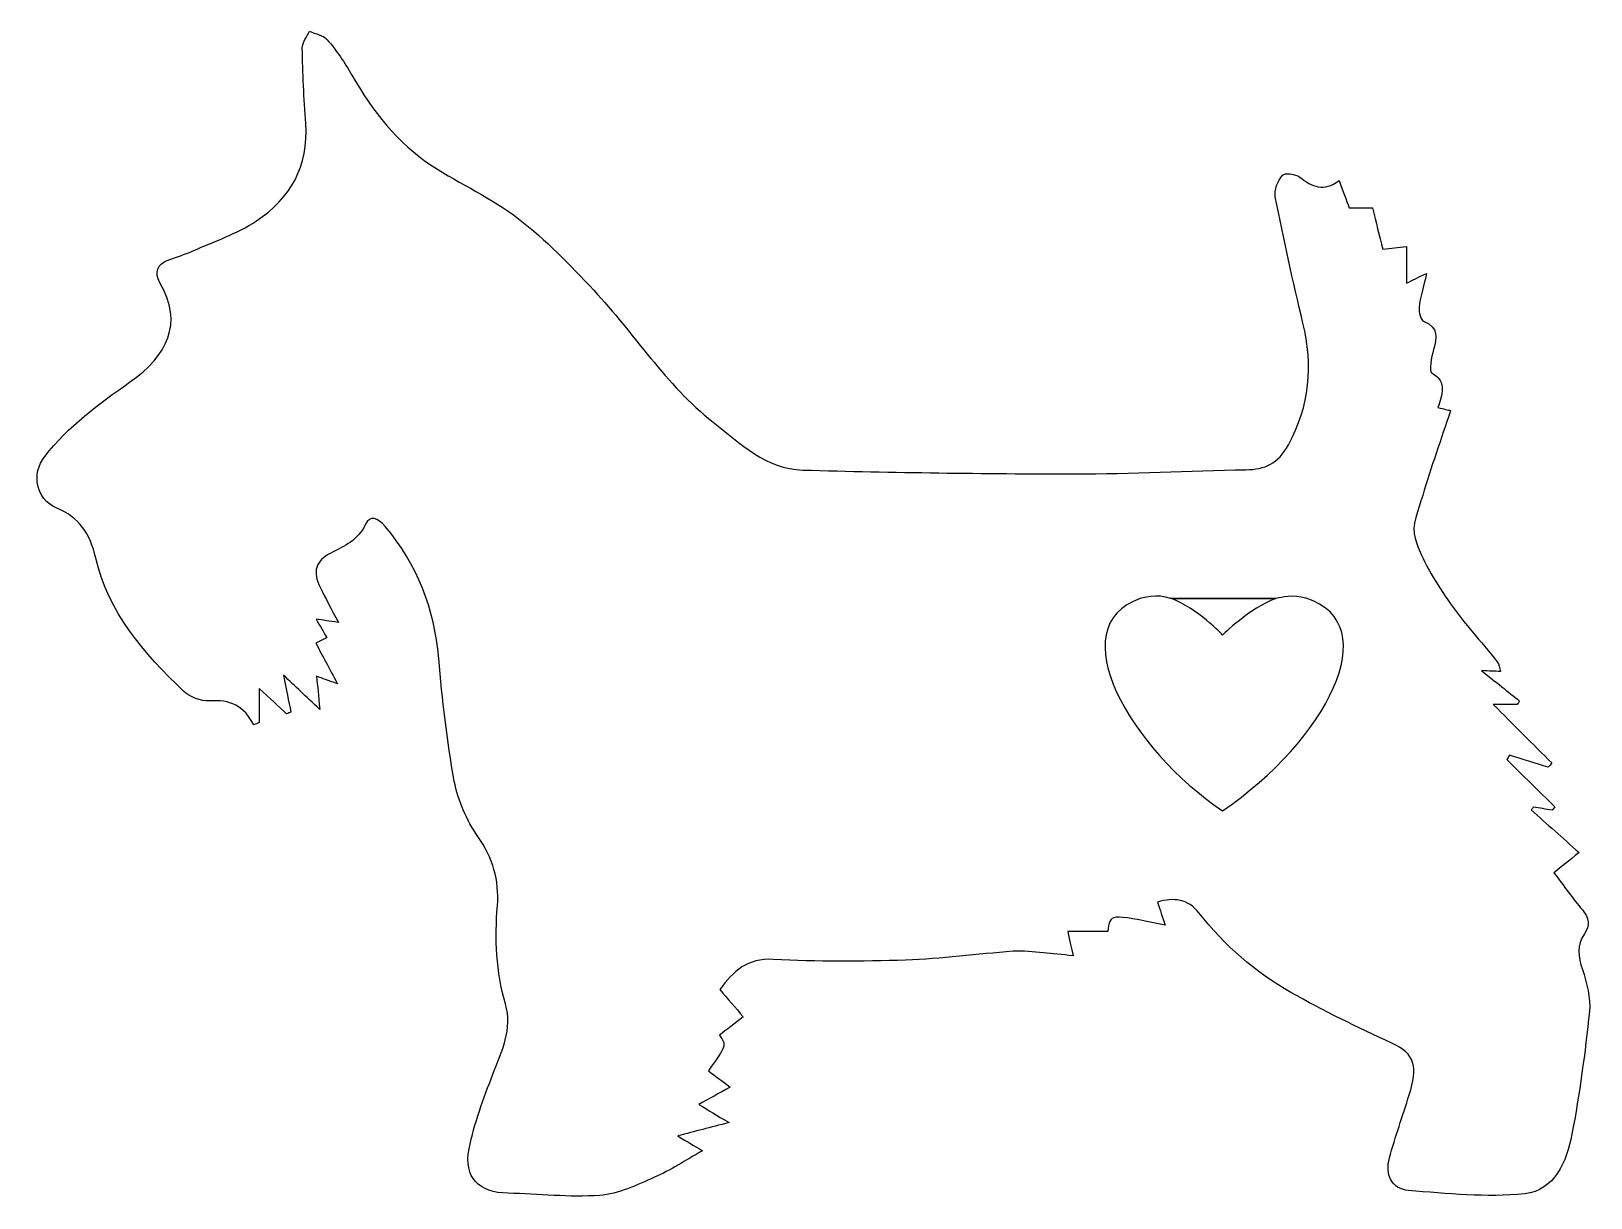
# Model space of a CAD drawing. Header units: centimetres. Extents: x -9.2 to 10.2, y -7.2 to 7.4.
import ezdxf

# ---------------------------------------------------------------- set-up
doc = ezdxf.new("R2010")
doc.units = ezdxf.units.CM
doc.header["$MEASUREMENT"] = 0
doc.layers.add('Layer 1', color=7, linetype='Continuous')

msp = doc.modelspace()

# ---------------------------------------------------------------- linework, layer by layer
at = {"layer": 'Layer 1'}
for points, knots in [([(10.13174, -4.32448), (10.07843, -4.1647), (10.0575, -4.0246), (10.15674, -3.88141), (10.15674, -3.88141), (10.23043, -3.77507), (10.215, -3.68199), (10.13142, -3.58256), (10.13142, -3.58256), (10.01111, -3.43945), (9.9034, -3.28578), (9.77725, -3.11938), (9.77725, -3.11938), (9.87004, -3.04442), (9.95934, -2.97227), (10.08941, -2.86718), (10.08941, -2.86718), (9.88436, -2.68451), (9.68902, -2.51055), (9.49367, -2.33658), (9.49367, -2.33658), (9.50359, -2.32465), (9.51346, -2.31271), (9.52338, -2.30076), (9.52338, -2.30076), (9.60022, -2.31394), (9.6771, -2.32711), (9.75396, -2.34026), (9.75396, -2.34026), (9.76518, -2.32616), (9.77637, -2.31203), (9.78756, -2.2979), (9.78756, -2.2979), (9.58846, -2.102), (9.38931, -1.90608), (9.19024, -1.71018), (9.19024, -1.71018), (9.20122, -1.69174), (9.2122, -1.67327), (9.22321, -1.65483), (9.22321, -1.65483), (9.38418, -1.70502), (9.5451, -1.75519), (9.70607, -1.80533), (9.70607, -1.80533), (9.72091, -1.78747), (9.73578, -1.76961), (9.75068, -1.75178), (9.75068, -1.75178), (9.51554, -1.5172), (9.28044, -1.28265), (9.01895, -1.02172), (9.01895, -1.02172), (9.14897, -1.02172), (9.2335, -1.02172), (9.31806, -1.02172), (9.31806, -1.02172), (9.3283, -1.00772), (9.33851, -0.9937), (9.34873, -0.9797), (9.34873, -0.9797), (9.20384, -0.86392), (9.05901, -0.74816), (8.87483, -0.60092), (8.87483, -0.60092), (8.9781, -0.606), (9.03451, -0.60878), (9.11171, -0.61254), (9.11171, -0.61254), (9.09655, -0.56507), (9.09398, -0.51949), (9.07081, -0.49041), (9.07081, -0.49041), (8.86563, -0.23297), (8.63978, 0.00992), (8.45409, 0.28048), (8.45409, 0.28048), (8.29031, 0.51916), (8.1314, 0.77559), (8.04581, 1.04793), (8.04581, 1.04793), (7.99771, 1.20094), (8.08904, 1.40607), (8.14143, 1.58051), (8.14143, 1.58051), (8.24658, 1.93053), (8.36807, 2.2756), (8.48814, 2.63879), (8.48814, 2.63879), (8.46115, 2.64535), (8.40186, 2.6598), (8.33214, 2.67678), (8.33214, 2.67678), (8.37479, 2.83407), (8.45967, 2.98931), (8.25364, 3.10773), (8.25364, 3.10773), (8.21665, 3.129), (8.25068, 3.30262), (8.27719, 3.39896), (8.27719, 3.39896), (8.31831, 3.54829), (8.34342, 3.67172), (8.15919, 3.7485), (8.15919, 3.7485), (8.11929, 3.76512), (8.0904, 3.866), (8.09672, 3.92365), (8.09672, 3.92365), (8.11069, 4.05115), (8.1503, 4.17582), (8.19014, 4.34794), (8.19014, 4.34794), (8.07708, 4.29288), (8.02012, 4.26518), (7.94024, 4.22623), (7.94024, 4.22623), (7.94024, 4.38239), (7.94024, 4.51971), (7.94024, 4.68298), (7.94024, 4.68298), (7.8343, 4.67158), (7.74971, 4.6625), (7.64274, 4.65099), (7.64274, 4.65099), (7.60131, 4.81717), (7.55889, 4.98717), (7.51497, 5.16328), (7.51497, 5.16328), (7.41755, 5.16328), (7.33005, 5.16328), (7.227, 5.16328), (7.227, 5.16328), (7.18943, 5.26427), (7.14882, 5.37325), (7.10029, 5.50359), (7.10029, 5.50359), (6.91016, 5.36191), (6.76228, 5.42501), (6.60922, 5.54825), (6.60922, 5.54825), (6.559, 5.5887), (6.41912, 5.60278), (6.39261, 5.57013), (6.39261, 5.57013), (6.33617, 5.50073), (6.28863, 5.38516), (6.30503, 5.30184), (6.30503, 5.30184), (6.40883, 4.77505), (6.524, 4.25017), (6.64931, 3.72805), (6.64931, 3.72805), (6.77663, 3.19738), (6.73879, 2.70247), (6.46733, 2.21183), (6.46733, 2.21183), (6.33657, 1.97545), (6.17875, 1.90568), (5.93636, 1.90129), (5.93636, 1.90129), (5.22492, 1.88843), (4.5137, 1.84866), (3.80244, 1.84948), (3.80244, 1.84948), (2.67412, 1.85083), (1.54562, 1.86602), (0.41776, 1.89703), (0.41776, 1.89703), (-0.04193, 1.90968), (-0.36009, 2.22707), (-0.70219, 2.49576), (-0.70219, 2.49576), (-1.29351, 2.96018), (-1.68327, 3.5996), (-2.1882, 4.13734), (-2.1882, 4.13734), (-2.48334, 4.45164), (-2.78552, 4.76758), (-3.12596, 5.02877), (-3.12596, 5.02877), (-3.45833, 5.2838), (-3.8501, 5.45988), (-4.20369, 5.68928), (-4.20369, 5.68928), (-4.6388, 5.97159), (-4.94675, 6.37296), (-5.20342, 6.81852), (-5.20342, 6.81852), (-5.29248, 6.97317), (-5.39432, 7.12303), (-5.50949, 7.25881), (-5.50949, 7.25881), (-5.55794, 7.31588), (-5.65607, 7.3308), (-5.73163, 7.36488), (-5.73163, 7.36488), (-5.7629, 7.29495), (-5.82169, 7.22468), (-5.82066, 7.15522), (-5.82066, 7.15522), (-5.816, 6.8419), (-5.80045, 6.5284), (-5.77756, 6.21579), (-5.77756, 6.21579), (-5.73872, 5.6848), (-5.96766, 5.28083), (-6.39327, 5.00053), (-6.39327, 5.00053), (-6.63637, 4.84043), (-6.92254, 4.74513), (-7.19123, 4.62487), (-7.19123, 4.62487), (-7.28648, 4.58225), (-7.38726, 4.55219), (-7.48547, 4.51626), (-7.48547, 4.51626), (-7.63054, 4.46313), (-7.66774, 4.35947), (-7.59424, 4.23194), (-7.59424, 4.23194), (-7.30116, 3.72378), (-7.49984, 3.3218), (-7.97225, 2.99136), (-7.97225, 2.99136), (-8.35968, 2.7204), (-8.73684, 2.44383), (-9.02984, 2.06802), (-9.02984, 2.06802), (-9.1992, 1.85072), (-9.14049, 1.5343), (-8.88596, 1.42709), (-8.88596, 1.42709), (-8.59561, 1.30477), (-8.46652, 1.10943), (-8.39497, 0.80069), (-8.39497, 0.80069), (-8.23797, 0.12341), (-7.79288, -0.38803), (-7.30306, -0.85528), (-7.30306, -0.85528), (-7.22392, -0.93079), (-7.08219, -0.98662), (-6.97529, -0.97805), (-6.97529, -0.97805), (-6.72346, -0.95786), (-6.54471, -1.04348), (-6.42474, -1.27727), (-6.42474, -1.27727), (-6.40244, -1.26777), (-6.38013, -1.25825), (-6.35785, -1.24872), (-6.35785, -1.24872), (-6.35785, -1.12386), (-6.35785, -0.99901), (-6.35785, -0.82211), (-6.35785, -0.82211), (-6.22297, -0.94739), (-6.11922, -1.04378), (-6.01553, -1.14017), (-6.01553, -1.14017), (-5.99825, -1.13234), (-5.98092, -1.12453), (-5.96365, -1.1167), (-5.96365, -1.1167), (-5.99106, -0.98033), (-6.01845, -0.84397), (-6.05607, -0.65675), (-6.05607, -0.65675), (-5.902, -0.80198), (-5.7785, -0.91845), (-5.60329, -1.0836), (-5.60329, -1.0836), (-5.61975, -0.91027), (-5.63009, -0.80121), (-5.6424, -0.6718), (-5.6424, -0.6718), (-5.5662, -0.69937), (-5.5068, -0.72085), (-5.38017, -0.76671), (-5.38017, -0.76671), (-5.48534, -0.57057), (-5.56578, -0.42058), (-5.65272, -0.25837), (-5.65272, -0.25837), (-5.60973, -0.23739), (-5.56811, -0.21707), (-5.51344, -0.19045), (-5.51344, -0.19045), (-5.55773, -0.11576), (-5.59813, -0.0476), (-5.64959, 0.03913), (-5.64959, 0.03913), (-5.56254, 0.02648), (-5.49417, 0.01659), (-5.3708, -0.0013), (-5.3708, -0.0013), (-5.46007, 0.1702), (-5.52905, 0.30374), (-5.59898, 0.43682), (-5.59898, 0.43682), (-5.69574, 0.62097), (-5.65383, 0.77255), (-5.46711, 0.86341), (-5.46711, 0.86341), (-5.29219, 0.94855), (-5.12614, 1.02417), (-5.03277, 1.22271), (-5.03277, 1.22271), (-4.9802, 1.33447), (-4.87934, 1.30568), (-4.78787, 1.19617), (-4.78787, 1.19617), (-4.3879, 0.71738), (-4.17324, 0.17303), (-4.12035, -0.44859), (-4.12035, -0.44859), (-4.0768, -0.96029), (-4.01954, -1.47295), (-3.92609, -1.97735), (-3.92609, -1.97735), (-3.88135, -2.21889), (-3.77231, -2.46556), (-3.63211, -2.66818), (-3.63211, -2.66818), (-3.44627, -2.93671), (-3.36509, -3.21116), (-3.38925, -3.52921), (-3.38925, -3.52921), (-3.42055, -3.94127), (-3.40894, -4.349), (-3.28969, -4.751), (-3.28969, -4.751), (-3.19653, -5.06509), (-3.3344, -5.34385), (-3.44561, -5.62973), (-3.44561, -5.62973), (-3.56332, -5.93241), (-3.67831, -6.24166), (-3.74181, -6.55858), (-3.74181, -6.55858), (-3.81333, -6.91564), (-3.6182, -7.10595), (-3.25625, -7.11227), (-3.25625, -7.11227), (-2.87536, -7.11896), (-2.49242, -7.16701), (-2.11473, -7.13873), (-2.11473, -7.13873), (-1.88171, -7.12127), (-1.6506, -7.00919), (-1.43023, -6.91309), (-1.43023, -6.91309), (-1.23343, -6.82729), (-1.05248, -6.70507), (-0.83402, -6.5817), (-0.83402, -6.5817), (-0.93652, -6.52055), (-1.01881, -6.47142), (-1.14287, -6.39742), (-1.14287, -6.39742), (-0.92102, -6.34022), (-0.74327, -6.29439), (-0.50292, -6.23243), (-0.50292, -6.23243), (-0.66141, -6.13684), (-0.75983, -6.07749), (-0.87842, -6.00592), (-0.87842, -6.00592), (-0.74777, -5.93372), (-0.63469, -5.87125), (-0.48702, -5.78968), (-0.48702, -5.78968), (-0.59344, -5.71073), (-0.67726, -5.64858), (-0.76068, -5.58672), (-0.76068, -5.58672), (-0.53256, -5.26583), (-0.53256, -5.26583), (-0.6231, -5.14233), (-0.6231, -5.14233), (-0.53102, -5.0719), (-0.43839, -5.00107), (-0.32539, -4.91468), (-0.32539, -4.91468), (-0.42479, -4.79914), (-0.51946, -4.68912), (-0.61741, -4.57527), (-0.61741, -4.57527), (-0.44808, -4.34193), (-0.2735, -4.18115), (0.04744, -4.19842), (0.04744, -4.19842), (0.5964, -4.228), (1.1484, -4.22578), (1.69818, -4.2075), (1.69818, -4.2075), (2.14482, -4.19263), (2.58975, -4.13088), (3.03607, -4.09823), (3.03607, -4.09823), (3.16143, -4.08905), (3.28912, -4.10688), (3.41543, -4.11643), (3.41543, -4.11643), (3.53108, -4.12519), (3.64633, -4.13948), (3.7845, -4.15368), (3.7845, -4.15368), (3.76204, -4.04962), (3.74666, -3.97831), (3.71949, -3.8525), (3.71949, -3.8525), (3.89422, -3.8525), (4.05712, -3.8525), (4.21918, -3.8525), (4.21918, -3.8525), (4.23834, -3.62797), (4.23834, -3.62797), (4.93017, -3.77257), (4.93017, -3.77257), (4.89771, -3.67134), (4.87032, -3.58601), (4.83809, -3.48539), (4.83809, -3.48539), (5.03989, -3.4257), (5.21327, -3.442), (5.35286, -3.61996), (5.35286, -3.61996), (5.67023, -4.02446), (6.0557, -4.35714), (6.49896, -4.61027), (6.49896, -4.61027), (6.90552, -4.84242), (7.33012, -5.04501), (7.75586, -5.24083), (7.75586, -5.24083), (8.05137, -5.37677), (8.08185, -5.53891), (7.97369, -5.88803), (7.97369, -5.88803), (7.89252, -6.14997), (7.7988, -6.40831), (7.72678, -6.67265), (7.72678, -6.67265), (7.67106, -6.87715), (7.75152, -7.05929), (7.96427, -7.07715), (7.96427, -7.07715), (8.4456, -7.1176), (8.93587, -7.16875), (9.41199, -7.1176), (9.41199, -7.1176), (9.78405, -7.07765), (9.93777, -6.71726), (10.00127, -6.37751), (10.00127, -6.37751), (10.09586, -5.87168), (10.16648, -5.36027), (10.219, -4.8483), (10.219, -4.8483), (10.23649, -4.67765), (10.18738, -4.4913), (10.13174, -4.32448)], [0, 0, 0, 0, 0.00854701, 0.00854701, 0.00854701, 0.00854701, 0.01709402, 0.01709402, 0.01709402, 0.01709402, 0.02564103, 0.02564103, 0.02564103, 0.02564103, 0.03418803, 0.03418803, 0.03418803, 0.03418803, 0.04273504, 0.04273504, 0.04273504, 0.04273504, 0.05128205, 0.05128205, 0.05128205, 0.05128205, 0.05982906, 0.05982906, 0.05982906, 0.05982906, 0.06837607, 0.06837607, 0.06837607, 0.06837607, 0.07692308, 0.07692308, 0.07692308, 0.07692308, 0.08547009, 0.08547009, 0.08547009, 0.08547009, 0.09401709, 0.09401709, 0.09401709, 0.09401709, 0.1025641, 0.1025641, 0.1025641, 0.1025641, 0.11111111, 0.11111111, 0.11111111, 0.11111111, 0.11965812, 0.11965812, 0.11965812, 0.11965812, 0.12820513, 0.12820513, 0.12820513, 0.12820513, 0.13675214, 0.13675214, 0.13675214, 0.13675214, 0.14529915, 0.14529915, 0.14529915, 0.14529915, 0.15384615, 0.15384615, 0.15384615, 0.15384615, 0.16239316, 0.16239316, 0.16239316, 0.16239316, 0.17094017, 0.17094017, 0.17094017, 0.17094017, 0.17948718, 0.17948718, 0.17948718, 0.17948718, 0.18803419, 0.18803419, 0.18803419, 0.18803419, 0.1965812, 0.1965812, 0.1965812, 0.1965812, 0.20512821, 0.20512821, 0.20512821, 0.20512821, 0.21367521, 0.21367521, 0.21367521, 0.21367521, 0.22222222, 0.22222222, 0.22222222, 0.22222222, 0.23076923, 0.23076923, 0.23076923, 0.23076923, 0.23931624, 0.23931624, 0.23931624, 0.23931624, 0.24786325, 0.24786325, 0.24786325, 0.24786325, 0.25641026, 0.25641026, 0.25641026, 0.25641026, 0.26495726, 0.26495726, 0.26495726, 0.26495726, 0.27350427, 0.27350427, 0.27350427, 0.27350427, 0.28205128, 0.28205128, 0.28205128, 0.28205128, 0.29059829, 0.29059829, 0.29059829, 0.29059829, 0.2991453, 0.2991453, 0.2991453, 0.2991453, 0.30769231, 0.30769231, 0.30769231, 0.30769231, 0.31623932, 0.31623932, 0.31623932, 0.31623932, 0.32478632, 0.32478632, 0.32478632, 0.32478632, 0.33333333, 0.33333333, 0.33333333, 0.33333333, 0.34188034, 0.34188034, 0.34188034, 0.34188034, 0.35042735, 0.35042735, 0.35042735, 0.35042735, 0.35897436, 0.35897436, 0.35897436, 0.35897436, 0.36752137, 0.36752137, 0.36752137, 0.36752137, 0.37606838, 0.37606838, 0.37606838, 0.37606838, 0.38461538, 0.38461538, 0.38461538, 0.38461538, 0.39316239, 0.39316239, 0.39316239, 0.39316239, 0.4017094, 0.4017094, 0.4017094, 0.4017094, 0.41025641, 0.41025641, 0.41025641, 0.41025641, 0.41880342, 0.41880342, 0.41880342, 0.41880342, 0.42735043, 0.42735043, 0.42735043, 0.42735043, 0.43589744, 0.43589744, 0.43589744, 0.43589744, 0.44444444, 0.44444444, 0.44444444, 0.44444444, 0.45299145, 0.45299145, 0.45299145, 0.45299145, 0.46153846, 0.46153846, 0.46153846, 0.46153846, 0.47008547, 0.47008547, 0.47008547, 0.47008547, 0.47863248, 0.47863248, 0.47863248, 0.47863248, 0.48717949, 0.48717949, 0.48717949, 0.48717949, 0.4957265, 0.4957265, 0.4957265, 0.4957265, 0.5042735, 0.5042735, 0.5042735, 0.5042735, 0.51282051, 0.51282051, 0.51282051, 0.51282051, 0.52136752, 0.52136752, 0.52136752, 0.52136752, 0.52991453, 0.52991453, 0.52991453, 0.52991453, 0.53846154, 0.53846154, 0.53846154, 0.53846154, 0.54700855, 0.54700855, 0.54700855, 0.54700855, 0.55555556, 0.55555556, 0.55555556, 0.55555556, 0.56410256, 0.56410256, 0.56410256, 0.56410256, 0.57264957, 0.57264957, 0.57264957, 0.57264957, 0.58119658, 0.58119658, 0.58119658, 0.58119658, 0.58974359, 0.58974359, 0.58974359, 0.58974359, 0.5982906, 0.5982906, 0.5982906, 0.5982906, 0.60683761, 0.60683761, 0.60683761, 0.60683761, 0.61538462, 0.61538462, 0.61538462, 0.61538462, 0.62393162, 0.62393162, 0.62393162, 0.62393162, 0.63247863, 0.63247863, 0.63247863, 0.63247863, 0.64102564, 0.64102564, 0.64102564, 0.64102564, 0.64957265, 0.64957265, 0.64957265, 0.64957265, 0.65811966, 0.65811966, 0.65811966, 0.65811966, 0.66666667, 0.66666667, 0.66666667, 0.66666667, 0.67521368, 0.67521368, 0.67521368, 0.67521368, 0.68376068, 0.68376068, 0.68376068, 0.68376068, 0.69230769, 0.69230769, 0.69230769, 0.69230769, 0.7008547, 0.7008547, 0.7008547, 0.7008547, 0.70940171, 0.70940171, 0.70940171, 0.70940171, 0.71794872, 0.71794872, 0.71794872, 0.71794872, 0.72649573, 0.72649573, 0.72649573, 0.72649573, 0.73504274, 0.73504274, 0.73504274, 0.73504274, 0.74358974, 0.74358974, 0.74358974, 0.74358974, 0.75213675, 0.75213675, 0.75213675, 0.75213675, 0.76068376, 0.76068376, 0.76068376, 0.76068376, 0.76923077, 0.76923077, 0.76923077, 0.76923077, 0.77777778, 0.77777778, 0.77777778, 0.77777778, 0.78632479, 0.78632479, 0.78632479, 0.78632479, 0.79487179, 0.79487179, 0.79487179, 0.79487179, 0.8034188, 0.8034188, 0.8034188, 0.8034188, 0.81196581, 0.81196581, 0.81196581, 0.81196581, 0.82051282, 0.82051282, 0.82051282, 0.82051282, 0.82905983, 0.82905983, 0.82905983, 0.82905983, 0.83760684, 0.83760684, 0.83760684, 0.83760684, 0.84615385, 0.84615385, 0.84615385, 0.84615385, 0.85470085, 0.85470085, 0.85470085, 0.85470085, 0.86324786, 0.86324786, 0.86324786, 0.86324786, 0.87179487, 0.87179487, 0.87179487, 0.87179487, 0.88034188, 0.88034188, 0.88034188, 0.88034188, 0.88888889, 0.88888889, 0.88888889, 0.88888889, 0.8974359, 0.8974359, 0.8974359, 0.8974359, 0.90598291, 0.90598291, 0.90598291, 0.90598291, 0.91452991, 0.91452991, 0.91452991, 0.91452991, 0.92307692, 0.92307692, 0.92307692, 0.92307692, 0.93162393, 0.93162393, 0.93162393, 0.93162393, 0.94017094, 0.94017094, 0.94017094, 0.94017094, 0.94871795, 0.94871795, 0.94871795, 0.94871795, 0.95726496, 0.95726496, 0.95726496, 0.95726496, 0.96581197, 0.96581197, 0.96581197, 0.96581197, 0.97435897, 0.97435897, 0.97435897, 0.97435897, 0.98290598, 0.98290598, 0.98290598, 0.98290598, 1, 1, 1, 1]), ([(5.64737, -2.34598), (4.50119, -1.5821), (3.61566, -0.05117), (4.62153, 0.29723), (4.62153, 0.29723), (4.62153, 0.29723), (4.84486, 0.36158), (4.99676, 0.29776), (4.99676, 0.29776), (4.99676, 0.29776), (5.00925, 0.29776), (5.00925, 0.29776), (5.00925, 0.29776), (5.00555, 0.29914), (5.00187, 0.30062), (4.99819, 0.30194), (4.99819, 0.30194), (4.99819, 0.30194), (5.65407, 0.29866), (5.65407, 0.29866), (5.65407, 0.29866), (5.65407, 0.29866), (6.33053, 0.29959), (6.33053, 0.29959), (6.33053, 0.29959), (6.36826, 0.31044), (6.53929, 0.35391), (6.6806, 0.30007), (6.6806, 0.30007), (6.6806, 0.30007), (6.68856, 0.30007), (6.68856, 0.30007), (6.68856, 0.30007), (7.69895, -0.0223), (6.92957, -1.47823), (5.64737, -2.34598)], [0, 0, 0, 0, 0.1, 0.1, 0.1, 0.1, 0.2, 0.2, 0.2, 0.2, 0.3, 0.3, 0.3, 0.3, 0.4, 0.4, 0.4, 0.4, 0.5, 0.5, 0.5, 0.5, 0.6, 0.6, 0.6, 0.6, 0.7, 0.7, 0.7, 0.7, 0.8, 0.8, 0.8, 0.8, 1, 1, 1, 1]), ([(5.64788, -0.15798), (5.64788, -0.15798), (5.98358, 0.17915), (6.31198, 0.29536), (6.31198, 0.29536), (6.31198, 0.29536), (5.65407, 0.29867), (5.65407, 0.29867), (5.65407, 0.29867), (5.65407, 0.29867), (5.00925, 0.29777), (5.00925, 0.29777), (5.00925, 0.29777), (5.32609, 0.17994), (5.64788, -0.15798), (5.64788, -0.15798)], [0, 0, 0, 0, 0.2, 0.2, 0.2, 0.2, 0.4, 0.4, 0.4, 0.4, 0.6, 0.6, 0.6, 0.6, 1, 1, 1, 1])]:
    msp.add_open_spline(points, degree=3, knots=knots, dxfattribs=at)

doc.saveas('drawing.dxf')
